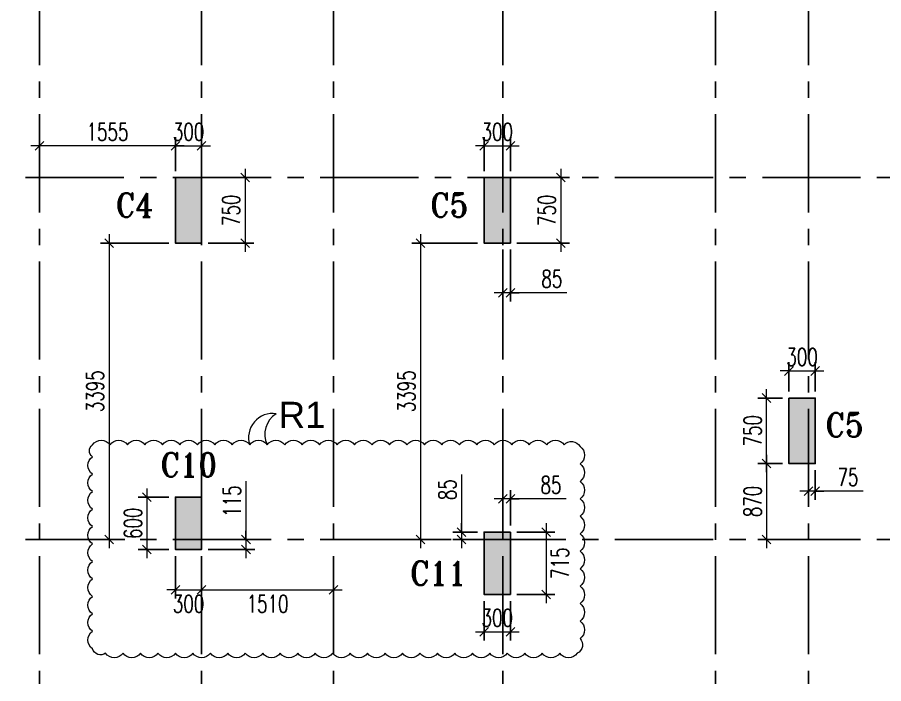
# Model space of a CAD drawing. Header units: millimetres. Extents: x 1363246 to 1691641, y -112430 to 78417.
# Drawn here: x 1368850 to 1378770, y -34446 to -26813 of the extents above; entities that cross this region are included whole.
import ezdxf

# ---------------------------------------------------------------- set-up
doc = ezdxf.new("R2010")
doc.units = ezdxf.units.MM
doc.header["$LTSCALE"] = 500
doc.header["$MEASUREMENT"] = 0
doc.header["$PDMODE"] = 34
for name, pattern in [('CONTINOUS', [0]), ('DASHDOT', [1, 0.5, -0.25, 0, -0.25]), ('Site$0$CENTER2', [1.125, 0.75, -0.125, 0.125, -0.125])]:
    doc.linetypes.add(name, pattern=pattern)
doc.layers.get('Defpoints').update_dxf_attribs({"lineweight": 0})
for name, color, linetype, lineweight in [('ARWO', 1, 'Continuous', 18), ('COL. NO.', 1, 'DASHDOT', 15), ('CUT OUT', 1, 'Continuous', 13), ('dim-M', 1, 'Continuous', 15), ('S - SUNK', 251, 'Continuous', 0), ('TEXT2MM', 3, 'Continuous', 18), ('TOWER COL HATCH', 253, 'Continuous', 20)]:
    doc.layers.add(name, color=color, linetype=linetype, lineweight=lineweight)
for name, color, linetype in [('GLASS', 5, 'Continuous'), ('GRID', 7, 'Continuous'), ('TOWER AREA COLUMN.', 6, 'Continuous')]:
    doc.layers.add(name, color=color, linetype=linetype)
doc.styles.add('2MM', font='romans.shx', dxfattribs={"width": 0.7})
doc.styles.add('3mm', font='arial.ttf')
doc.styles.add('ROMANT', font='romant__.ttf', dxfattribs={"width": 0.9, "height": 600})
doc.dimstyles.new('RAJESH', dxfattribs={"dimtxt": 200, "dimasz": 180, "dimexe": 100, "dimexo": 250, "dimgap": 50, "dimtad": 2, "dimdec": 0, "dimzin": 1, "dimdsep": 46, "dimtxsty": '2MM', "dimblk": 'OBLIQUE', "dimcen": 0, "dimdle": 100, "dimclrd": 1, "dimclre": 1, "dimclrt": 3, "dimadec": 0, "dimazin": 0, "dimtfac": 1, "dimtdec": 0, "dimtix": 1, "dimtmove": 2, "dimatfit": 3, "dimfxl": 0, "dimtolj": 1, "dimlwd": -1, "dimarcsym": 0})

# ---------------------------------------------------------------- blocks, each defined once
blk = doc.blocks.new('EEE')
at = {"layer": 'GRID', "color": 16, "linetype": 'Site$0$CENTER2', "ltscale": 3}
for points in [[(1369105.6, 258923.2), (1369105.6, 223711.9)], [(1370960.6, 258923.2), (1370960.6, 223711.9)], [(1372470.6, 258923.2), (1372470.6, 223711.9)], [(1374410.6, 258923.2), (1374410.6, 223711.9)], [(1376845.6, 258923.2), (1376845.6, 223711.9)], [(1377910.6, 258923.2), (1377910.6, 223711.9)], [(1363880.9, 229508.8), (1442964.5, 229508.8)], [(1363880.9, 225363.8), (1442964.5, 225363.8)]]:
    blk.add_lwpolyline(points, dxfattribs=at)
blk = doc.blocks.new('3tgra')
at = {"layer": 'TOWER COL HATCH'}
h = blk.add_hatch(color=253, dxfattribs=at)
h.dxf.hatch_style = 1
h.paths.add_polyline_path([(1370960.6, 68966.8), (1370660.6, 68966.8), (1370660.6, 68216.8), (1370960.6, 68216.8)])
h = blk.add_hatch(color=253, dxfattribs=at)
h.dxf.hatch_style = 1
h.paths.add_polyline_path([(1374495.6, 68966.8), (1374195.6, 68966.8), (1374195.6, 68216.8), (1374495.6, 68216.8)])
h = blk.add_hatch(color=253, dxfattribs=at)
h.dxf.hatch_style = 1
h.paths.add_polyline_path([(1377685.6, 66441.8), (1377985.6, 66441.8), (1377985.6, 65691.8), (1377685.6, 65691.8)])
h = blk.add_hatch(color=253, dxfattribs=at)
h.dxf.hatch_style = 1
h.paths.add_polyline_path([(1370960.6, 65306.8), (1370660.6, 65306.8), (1370660.6, 64706.8), (1370960.6, 64706.8)])
h = blk.add_hatch(color=253, dxfattribs=at)
h.dxf.hatch_style = 1
h.paths.add_polyline_path([(1374495.6, 64906.8), (1374195.6, 64906.8), (1374195.6, 64191.8), (1374495.6, 64191.8)])
at = {"layer": 'TOWER AREA COLUMN.', "color": 4}
for points in [[(1370960.6, 68966.8), (1370660.6, 68966.8), (1370660.6, 68216.8), (1370960.6, 68216.8)], [(1374495.6, 68966.8), (1374195.6, 68966.8), (1374195.6, 68216.8), (1374495.6, 68216.8)], [(1377685.6, 66441.8), (1377985.6, 66441.8), (1377985.6, 65691.8), (1377685.6, 65691.8)], [(1370960.6, 65306.8), (1370660.6, 65306.8), (1370660.6, 64706.8), (1370960.6, 64706.8)], [(1374495.6, 64906.8), (1374195.6, 64906.8), (1374195.6, 64191.8), (1374495.6, 64191.8)]]:
    blk.add_lwpolyline(points, close=True, dxfattribs=at)
blk = doc.blocks.new('_Oblique')
at = {"color": 0, "linetype": 'ByBlock', "lineweight": -2}
blk.add_line((-0.5, -0.5), (0.5, 0.5), dxfattribs=at)
blk = doc.blocks.new('*D417')
at = {"layer": 'Defpoints', "color": 0, "ltscale": 100, "transparency": 16777216}
for p in [(1370960.6, -28284.4), (1370660.6, -28648.7), (1370960.6, -28648.7)]:
    blk.add_point(p, dxfattribs=at)
at = {"layer": 'dim-M', "color": 1, "lineweight": -2, "ltscale": 100, "transparency": 16777216}
for p, q in [((1370660.6, -28573.7), (1370660.6, -28184.4)), ((1370960.6, -28573.7), (1370960.6, -28184.4))]:
    blk.add_line(p, q, dxfattribs=at)
at = {"layer": 'dim-M', "color": 1, "ltscale": 100, "transparency": 16777216}
for p, q in [((1370660.6, -28284.4), (1370560.6, -28284.4)), ((1370660.6, -28284.4), (1370960.6, -28284.4)), ((1370960.6, -28284.4), (1371060.6, -28284.4))]:
    blk.add_line(p, q, dxfattribs=at)
at = {"layer": 'dim-M', "color": 1, "ltscale": 100, "transparency": 16777216, "xscale": 100, "yscale": 100, "zscale": 100}
blk.add_blockref('_Oblique', (1370660.6, -28284.4), dxfattribs=at)
at = {"layer": 'dim-M', "color": 1, "ltscale": 100, "transparency": 16777216, "xscale": 100, "yscale": 100, "zscale": 100, "rotation": 180}
blk.add_blockref('_Oblique', (1370960.6, -28284.4), dxfattribs=at)
at = {"layer": 'dim-M', "color": 3, "ltscale": 100, "transparency": 16777216, "insert": (1370810.6, -28124.4), "char_height": 200, "attachment_point": 5, "style": '2MM'}
blk.add_mtext('\\A1;300', dxfattribs=at)
blk = doc.blocks.new('*D418')
at = {"layer": 'Defpoints', "color": 0, "ltscale": 100, "transparency": 16777216}
for p in [(1370960.6, -28648.7), (1370960.6, -29398.7), (1371459, -29398.7)]:
    blk.add_point(p, dxfattribs=at)
at = {"layer": 'dim-M', "color": 1, "ltscale": 100, "transparency": 16777216}
blk.add_line((1371459, -28548.7), (1371459, -29498.7), dxfattribs=at)
at = {"layer": 'dim-M', "color": 1, "lineweight": -2, "ltscale": 100, "transparency": 16777216}
for p, q in [((1371035.6, -28648.7), (1371559, -28648.7)), ((1371035.6, -29398.7), (1371559, -29398.7))]:
    blk.add_line(p, q, dxfattribs=at)
at = {"layer": 'dim-M', "color": 1, "ltscale": 100, "transparency": 16777216, "xscale": 100, "yscale": 100, "zscale": 100}
for p, rotation in [((1371459, -28648.7), 90), ((1371459, -29398.7), 270)]:
    blk.add_blockref('_Oblique', p, dxfattribs=dict(at, rotation=rotation))
at = {"layer": 'dim-M', "color": 3, "ltscale": 100, "transparency": 16777216, "insert": (1371299, -29023.7), "char_height": 200, "attachment_point": 5, "rotation": 90, "style": '2MM'}
blk.add_mtext('\\A1;750', dxfattribs=at)
blk = doc.blocks.new('*D403')
at = {"layer": 'Defpoints', "color": 0, "ltscale": 100, "transparency": 16777216}
for p in [(1369105.6, -28284.4), (1369105.6, -28549.4), (1370660.6, -28648.7)]:
    blk.add_point(p, dxfattribs=at)
at = {"layer": 'dim-M', "color": 1, "lineweight": -2, "ltscale": 100, "transparency": 16777216}
for p, q in [((1369105.6, -28474.4), (1369105.6, -28184.4)), ((1370660.6, -28573.7), (1370660.6, -28184.4))]:
    blk.add_line(p, q, dxfattribs=at)
at = {"layer": 'dim-M', "color": 1, "ltscale": 100, "transparency": 16777216}
blk.add_line((1370760.6, -28284.4), (1369005.6, -28284.4), dxfattribs=at)
at = {"layer": 'dim-M', "color": 1, "ltscale": 100, "transparency": 16777216, "xscale": 100, "yscale": 100, "zscale": 100, "rotation": 180}
blk.add_blockref('_Oblique', (1369105.6, -28284.4), dxfattribs=at)
at = {"layer": 'dim-M', "color": 1, "ltscale": 100, "transparency": 16777216, "xscale": 100, "yscale": 100, "zscale": 100}
blk.add_blockref('_Oblique', (1370660.6, -28284.4), dxfattribs=at)
at = {"layer": 'dim-M', "color": 3, "ltscale": 100, "transparency": 16777216, "insert": (1369883.1, -28124.4), "char_height": 200, "attachment_point": 5, "style": '2MM'}
blk.add_mtext('\\A1;1555', dxfattribs=at)
blk = doc.blocks.new('*D404')
at = {"layer": 'Defpoints', "color": 0, "ltscale": 100, "transparency": 16777216}
for p in [(1370660.6, -29398.7), (1369900.8, -32793.7), (1370155.1, -32793.7)]:
    blk.add_point(p, dxfattribs=at)
at = {"layer": 'dim-M', "color": 1, "ltscale": 100, "transparency": 16777216}
blk.add_line((1369900.8, -29298.7), (1369900.8, -32893.7), dxfattribs=at)
at = {"layer": 'dim-M', "color": 1, "lineweight": -2, "ltscale": 100, "transparency": 16777216}
for p, q in [((1370585.6, -29398.7), (1369800.8, -29398.7)), ((1370080.1, -32793.7), (1369800.8, -32793.7))]:
    blk.add_line(p, q, dxfattribs=at)
at = {"layer": 'dim-M', "color": 1, "ltscale": 100, "transparency": 16777216, "xscale": 100, "yscale": 100, "zscale": 100}
for p, rotation in [((1369900.8, -29398.7), 90), ((1369900.8, -32793.7), 270)]:
    blk.add_blockref('_Oblique', p, dxfattribs=dict(at, rotation=rotation))
at = {"layer": 'dim-M', "color": 3, "ltscale": 100, "transparency": 16777216, "insert": (1369740.8, -31096.2), "char_height": 200, "attachment_point": 5, "rotation": 90, "style": '2MM'}
blk.add_mtext('\\A1;3395', dxfattribs=at)
blk = doc.blocks.new('*D405')
at = {"layer": 'Defpoints', "color": 0, "ltscale": 100, "transparency": 16777216}
for p in [(1374495.6, -28284.4), (1374195.6, -28648.7), (1374495.6, -28648.7)]:
    blk.add_point(p, dxfattribs=at)
at = {"layer": 'dim-M', "color": 1, "lineweight": -2, "ltscale": 100, "transparency": 16777216}
for p, q in [((1374195.6, -28573.7), (1374195.6, -28184.4)), ((1374495.6, -28573.7), (1374495.6, -28184.4))]:
    blk.add_line(p, q, dxfattribs=at)
at = {"layer": 'dim-M', "color": 1, "ltscale": 100, "transparency": 16777216}
for p, q in [((1374195.6, -28284.4), (1374095.6, -28284.4)), ((1374195.6, -28284.4), (1374495.6, -28284.4)), ((1374495.6, -28284.4), (1374595.6, -28284.4))]:
    blk.add_line(p, q, dxfattribs=at)
at = {"layer": 'dim-M', "color": 1, "ltscale": 100, "transparency": 16777216, "xscale": 100, "yscale": 100, "zscale": 100}
blk.add_blockref('_Oblique', (1374195.6, -28284.4), dxfattribs=at)
at = {"layer": 'dim-M', "color": 1, "ltscale": 100, "transparency": 16777216, "xscale": 100, "yscale": 100, "zscale": 100, "rotation": 180}
blk.add_blockref('_Oblique', (1374495.6, -28284.4), dxfattribs=at)
at = {"layer": 'dim-M', "color": 3, "ltscale": 100, "transparency": 16777216, "insert": (1374345.6, -28124.4), "char_height": 200, "attachment_point": 5, "style": '2MM'}
blk.add_mtext('\\A1;300', dxfattribs=at)
blk = doc.blocks.new('*D406')
at = {"layer": 'Defpoints', "color": 0, "ltscale": 100, "transparency": 16777216}
for p in [(1374495.6, -28648.7), (1374495.6, -29398.7), (1375073.9, -29398.7)]:
    blk.add_point(p, dxfattribs=at)
at = {"layer": 'dim-M', "color": 1, "ltscale": 100, "transparency": 16777216}
blk.add_line((1375073.9, -28548.7), (1375073.9, -29498.7), dxfattribs=at)
at = {"layer": 'dim-M', "color": 1, "lineweight": -2, "ltscale": 100, "transparency": 16777216}
for p, q in [((1374570.6, -28648.7), (1375173.9, -28648.7)), ((1374570.6, -29398.7), (1375173.9, -29398.7))]:
    blk.add_line(p, q, dxfattribs=at)
at = {"layer": 'dim-M', "color": 1, "ltscale": 100, "transparency": 16777216, "xscale": 100, "yscale": 100, "zscale": 100}
for p, rotation in [((1375073.9, -28648.7), 90), ((1375073.9, -29398.7), 270)]:
    blk.add_blockref('_Oblique', p, dxfattribs=dict(at, rotation=rotation))
at = {"layer": 'dim-M', "color": 3, "ltscale": 100, "transparency": 16777216, "insert": (1374913.9, -29023.7), "char_height": 200, "attachment_point": 5, "rotation": 90, "style": '2MM'}
blk.add_mtext('\\A1;750', dxfattribs=at)
blk = doc.blocks.new('*D407')
at = {"layer": 'Defpoints', "color": 0, "ltscale": 100, "transparency": 16777216}
for p in [(1374195.6, -29398.7), (1373465.8, -32793.7), (1373720.1, -32793.7)]:
    blk.add_point(p, dxfattribs=at)
at = {"layer": 'dim-M', "color": 1, "ltscale": 100, "transparency": 16777216}
blk.add_line((1373465.8, -29298.7), (1373465.8, -32893.7), dxfattribs=at)
at = {"layer": 'dim-M', "color": 1, "lineweight": -2, "ltscale": 100, "transparency": 16777216}
for p, q in [((1374120.6, -29398.7), (1373365.8, -29398.7)), ((1373645.1, -32793.7), (1373365.8, -32793.7))]:
    blk.add_line(p, q, dxfattribs=at)
at = {"layer": 'dim-M', "color": 1, "ltscale": 100, "transparency": 16777216, "xscale": 100, "yscale": 100, "zscale": 100}
for p, rotation in [((1373465.8, -29398.7), 90), ((1373465.8, -32793.7), 270)]:
    blk.add_blockref('_Oblique', p, dxfattribs=dict(at, rotation=rotation))
at = {"layer": 'dim-M', "color": 3, "ltscale": 100, "transparency": 16777216, "insert": (1373305.8, -31096.2), "char_height": 200, "attachment_point": 5, "rotation": 90, "style": '2MM'}
blk.add_mtext('\\A1;3395', dxfattribs=at)
blk = doc.blocks.new('*D408')
at = {"layer": 'Defpoints', "color": 0, "ltscale": 100, "transparency": 16777216}
for p in [(1374410.6, -29398.7), (1374495.6, -29398.7), (1374410.6, -29969.2)]:
    blk.add_point(p, dxfattribs=at)
at = {"layer": 'dim-M', "color": 1, "lineweight": -2, "ltscale": 100, "transparency": 16777216}
for p, q in [((1374410.6, -29473.7), (1374410.6, -30069.2)), ((1374495.6, -29473.7), (1374495.6, -30069.2))]:
    blk.add_line(p, q, dxfattribs=at)
at = {"layer": 'dim-M', "color": 1, "ltscale": 100, "transparency": 16777216}
for p, q in [((1374410.6, -29969.2), (1374310.6, -29969.2)), ((1374495.6, -29969.2), (1374410.6, -29969.2)), ((1374495.6, -29969.2), (1374410.6, -29969.2)), ((1374495.6, -29969.2), (1374595.6, -29969.2)), ((1375143.8, -29969.2), (1374495.6, -29969.2))]:
    blk.add_line(p, q, dxfattribs=at)
at = {"layer": 'dim-M', "color": 1, "ltscale": 100, "transparency": 16777216, "xscale": 100, "yscale": 100, "zscale": 100}
blk.add_blockref('_Oblique', (1374410.6, -29969.2), dxfattribs=at)
at = {"layer": 'dim-M', "color": 1, "ltscale": 100, "transparency": 16777216, "xscale": 100, "yscale": 100, "zscale": 100, "rotation": 180}
blk.add_blockref('_Oblique', (1374495.6, -29969.2), dxfattribs=at)
at = {"layer": 'dim-M', "color": 3, "ltscale": 100, "transparency": 16777216, "insert": (1374970.5, -29809.2), "char_height": 200, "attachment_point": 5, "style": '2MM'}
blk.add_mtext('\\A1;85', dxfattribs=at)
blk = doc.blocks.new('*D310')
at = {"layer": 'Defpoints', "color": 0, "ltscale": 100, "transparency": 16777216}
for p in [(1370660.6, -32908.7), (1370960.6, -32908.7), (1370960.6, -33371.2)]:
    blk.add_point(p, dxfattribs=at)
at = {"layer": 'dim-M', "color": 1, "lineweight": -2, "ltscale": 100, "transparency": 16777216}
for p, q in [((1370660.6, -32983.7), (1370660.6, -33471.2)), ((1370960.6, -32983.7), (1370960.6, -33471.2))]:
    blk.add_line(p, q, dxfattribs=at)
at = {"layer": 'dim-M', "color": 1, "ltscale": 100, "transparency": 16777216}
for p, q in [((1370660.6, -33371.2), (1370560.6, -33371.2)), ((1370660.6, -33371.2), (1370960.6, -33371.2)), ((1370960.6, -33371.2), (1371060.6, -33371.2))]:
    blk.add_line(p, q, dxfattribs=at)
at = {"layer": 'dim-M', "color": 1, "ltscale": 100, "transparency": 16777216, "xscale": 100, "yscale": 100, "zscale": 100}
blk.add_blockref('_Oblique', (1370660.6, -33371.2), dxfattribs=at)
at = {"layer": 'dim-M', "color": 1, "ltscale": 100, "transparency": 16777216, "xscale": 100, "yscale": 100, "zscale": 100, "rotation": 180}
blk.add_blockref('_Oblique', (1370960.6, -33371.2), dxfattribs=at)
at = {"layer": 'dim-M', "color": 3, "ltscale": 100, "transparency": 16777216, "insert": (1370810.6, -33531.2), "char_height": 200, "attachment_point": 5, "style": '2MM'}
blk.add_mtext('\\A1;300', dxfattribs=at)
blk = doc.blocks.new('*D311')
at = {"layer": 'Defpoints', "color": 0, "ltscale": 100, "transparency": 16777216}
for p in [(1370660.6, -32308.7), (1370334.1, -32908.7), (1370660.6, -32908.7)]:
    blk.add_point(p, dxfattribs=at)
at = {"layer": 'dim-M', "color": 1, "ltscale": 100, "transparency": 16777216}
blk.add_line((1370334.1, -32208.7), (1370334.1, -33008.7), dxfattribs=at)
at = {"layer": 'dim-M', "color": 1, "lineweight": -2, "ltscale": 100, "transparency": 16777216}
for p, q in [((1370585.6, -32308.7), (1370234.1, -32308.7)), ((1370585.6, -32908.7), (1370234.1, -32908.7))]:
    blk.add_line(p, q, dxfattribs=at)
at = {"layer": 'dim-M', "color": 1, "ltscale": 100, "transparency": 16777216, "xscale": 100, "yscale": 100, "zscale": 100}
for p, rotation in [((1370334.1, -32308.7), 90), ((1370334.1, -32908.7), 270)]:
    blk.add_blockref('_Oblique', p, dxfattribs=dict(at, rotation=rotation))
at = {"layer": 'dim-M', "color": 3, "ltscale": 100, "transparency": 16777216, "insert": (1370174.1, -32608.7), "char_height": 200, "attachment_point": 5, "rotation": 90, "style": '2MM'}
blk.add_mtext('\\A1;600', dxfattribs=at)
blk = doc.blocks.new('*D312')
at = {"layer": 'Defpoints', "color": 0, "ltscale": 100, "transparency": 16777216}
for p in [(1370960.6, -32908.7), (1372470.6, -32908.7), (1372470.6, -33371.2)]:
    blk.add_point(p, dxfattribs=at)
at = {"layer": 'dim-M', "color": 1, "lineweight": -2, "ltscale": 100, "transparency": 16777216}
for p, q in [((1370960.6, -32983.7), (1370960.6, -33471.2)), ((1372470.6, -32983.7), (1372470.6, -33471.2))]:
    blk.add_line(p, q, dxfattribs=at)
at = {"layer": 'dim-M', "color": 1, "ltscale": 100, "transparency": 16777216}
blk.add_line((1370860.6, -33371.2), (1372570.6, -33371.2), dxfattribs=at)
at = {"layer": 'dim-M', "color": 1, "ltscale": 100, "transparency": 16777216, "xscale": 100, "yscale": 100, "zscale": 100, "rotation": 180}
blk.add_blockref('_Oblique', (1370960.6, -33371.2), dxfattribs=at)
at = {"layer": 'dim-M', "color": 1, "ltscale": 100, "transparency": 16777216, "xscale": 100, "yscale": 100, "zscale": 100}
blk.add_blockref('_Oblique', (1372470.6, -33371.2), dxfattribs=at)
at = {"layer": 'dim-M', "color": 3, "ltscale": 100, "transparency": 16777216, "insert": (1371715.6, -33531.2), "char_height": 200, "attachment_point": 5, "style": '2MM'}
blk.add_mtext('\\A1;1510', dxfattribs=at)
blk = doc.blocks.new('*D313')
at = {"layer": 'Defpoints', "color": 0, "ltscale": 100, "transparency": 16777216}
for p in [(1370960.6, -32793.7), (1370960.6, -32908.7), (1371468.4, -32908.7)]:
    blk.add_point(p, dxfattribs=at)
at = {"layer": 'dim-M', "color": 1, "ltscale": 100, "transparency": 16777216}
for p, q in [((1371468.4, -32125.5), (1371468.4, -32793.7)), ((1371468.4, -32793.7), (1371468.4, -32693.7)), ((1371468.4, -32793.7), (1371468.4, -32908.7)), ((1371468.4, -32793.7), (1371468.4, -32908.7)), ((1371468.4, -32908.7), (1371468.4, -33008.7))]:
    blk.add_line(p, q, dxfattribs=at)
at = {"layer": 'dim-M', "color": 1, "lineweight": -2, "ltscale": 100, "transparency": 16777216}
for p, q in [((1371035.6, -32793.7), (1371568.4, -32793.7)), ((1371035.6, -32908.7), (1371568.4, -32908.7))]:
    blk.add_line(p, q, dxfattribs=at)
at = {"layer": 'dim-M', "color": 1, "ltscale": 100, "transparency": 16777216, "xscale": 100, "yscale": 100, "zscale": 100}
for p, rotation in [((1371468.4, -32793.7), 270), ((1371468.4, -32908.7), 90)]:
    blk.add_blockref('_Oblique', p, dxfattribs=dict(at, rotation=rotation))
at = {"layer": 'dim-M', "color": 3, "ltscale": 100, "transparency": 16777216, "insert": (1371308.4, -32355.5), "char_height": 200, "attachment_point": 5, "rotation": 90, "style": '2MM'}
blk.add_mtext('\\A1;115', dxfattribs=at)
blk = doc.blocks.new('*D314')
at = {"layer": 'Defpoints', "color": 0, "ltscale": 100, "transparency": 16777216}
for p in [(1374195.6, -33423.7), (1374495.6, -33423.7), (1374495.6, -33850.8)]:
    blk.add_point(p, dxfattribs=at)
at = {"layer": 'dim-M', "color": 1, "lineweight": -2, "ltscale": 100, "transparency": 16777216}
for p, q in [((1374195.6, -33498.7), (1374195.6, -33950.8)), ((1374495.6, -33498.7), (1374495.6, -33950.8))]:
    blk.add_line(p, q, dxfattribs=at)
at = {"layer": 'dim-M', "color": 1, "ltscale": 100, "transparency": 16777216}
blk.add_line((1374095.6, -33850.8), (1374595.6, -33850.8), dxfattribs=at)
at = {"layer": 'dim-M', "color": 1, "ltscale": 100, "transparency": 16777216, "xscale": 100, "yscale": 100, "zscale": 100, "rotation": 180}
blk.add_blockref('_Oblique', (1374195.6, -33850.8), dxfattribs=at)
at = {"layer": 'dim-M', "color": 1, "ltscale": 100, "transparency": 16777216, "xscale": 100, "yscale": 100, "zscale": 100}
blk.add_blockref('_Oblique', (1374495.6, -33850.8), dxfattribs=at)
at = {"layer": 'dim-M', "color": 3, "ltscale": 100, "transparency": 16777216, "insert": (1374345.6, -33690.8), "char_height": 200, "attachment_point": 5, "style": '2MM'}
blk.add_mtext('\\A1;300', dxfattribs=at)
blk = doc.blocks.new('*D315')
at = {"layer": 'Defpoints', "color": 0, "ltscale": 100, "transparency": 16777216}
for p in [(1374495.6, -32708.7), (1374495.6, -33423.7), (1374904.2, -33423.7)]:
    blk.add_point(p, dxfattribs=at)
at = {"layer": 'dim-M', "color": 1, "ltscale": 100, "transparency": 16777216}
blk.add_line((1374904.2, -32608.7), (1374904.2, -33523.7), dxfattribs=at)
at = {"layer": 'dim-M', "color": 1, "lineweight": -2, "ltscale": 100, "transparency": 16777216}
for p, q in [((1374570.6, -32708.7), (1375004.2, -32708.7)), ((1374570.6, -33423.7), (1375004.2, -33423.7))]:
    blk.add_line(p, q, dxfattribs=at)
at = {"layer": 'dim-M', "color": 1, "ltscale": 100, "transparency": 16777216, "xscale": 100, "yscale": 100, "zscale": 100}
for p, rotation in [((1374904.2, -32708.7), 90), ((1374904.2, -33423.7), 270)]:
    blk.add_blockref('_Oblique', p, dxfattribs=dict(at, rotation=rotation))
at = {"layer": 'dim-M', "color": 3, "ltscale": 100, "transparency": 16777216, "insert": (1375064.2, -33066.2), "char_height": 200, "attachment_point": 5, "rotation": 90, "style": '2MM'}
blk.add_mtext('\\A1;715', dxfattribs=at)
blk = doc.blocks.new('*D316')
at = {"layer": 'Defpoints', "color": 0, "ltscale": 100, "transparency": 16777216}
for p in [(1374410.6, -32329.2), (1374410.6, -32708.7), (1374495.6, -32708.7)]:
    blk.add_point(p, dxfattribs=at)
at = {"layer": 'dim-M', "color": 1, "lineweight": -2, "ltscale": 100, "transparency": 16777216}
for p, q in [((1374410.6, -32633.7), (1374410.6, -32229.2)), ((1374495.6, -32633.7), (1374495.6, -32229.2))]:
    blk.add_line(p, q, dxfattribs=at)
at = {"layer": 'dim-M', "color": 1, "ltscale": 100, "transparency": 16777216}
for p, q in [((1374410.6, -32329.2), (1374310.6, -32329.2)), ((1374495.6, -32329.2), (1374410.6, -32329.2)), ((1374495.6, -32329.2), (1374410.6, -32329.2)), ((1374495.6, -32329.2), (1374595.6, -32329.2)), ((1375134, -32329.2), (1374495.6, -32329.2))]:
    blk.add_line(p, q, dxfattribs=at)
at = {"layer": 'dim-M', "color": 1, "ltscale": 100, "transparency": 16777216, "xscale": 100, "yscale": 100, "zscale": 100}
blk.add_blockref('_Oblique', (1374410.6, -32329.2), dxfattribs=at)
at = {"layer": 'dim-M', "color": 1, "ltscale": 100, "transparency": 16777216, "xscale": 100, "yscale": 100, "zscale": 100, "rotation": 180}
blk.add_blockref('_Oblique', (1374495.6, -32329.2), dxfattribs=at)
at = {"layer": 'dim-M', "color": 3, "ltscale": 100, "transparency": 16777216, "insert": (1374960.6, -32169.2), "char_height": 200, "attachment_point": 5, "style": '2MM'}
blk.add_mtext('\\A1;85', dxfattribs=at)
blk = doc.blocks.new('*D317')
at = {"layer": 'Defpoints', "color": 0, "ltscale": 100, "transparency": 16777216}
for p in [(1374195.6, -32708.7), (1373936.5, -32793.7), (1374195.6, -32793.7)]:
    blk.add_point(p, dxfattribs=at)
at = {"layer": 'dim-M', "color": 1, "ltscale": 100, "transparency": 16777216}
for p, q in [((1373936.5, -32050.9), (1373936.5, -32708.7)), ((1373936.5, -32708.7), (1373936.5, -32608.7)), ((1373936.5, -32708.7), (1373936.5, -32793.7)), ((1373936.5, -32708.7), (1373936.5, -32793.7)), ((1373936.5, -32793.7), (1373936.5, -32893.7))]:
    blk.add_line(p, q, dxfattribs=at)
at = {"layer": 'dim-M', "color": 1, "lineweight": -2, "ltscale": 100, "transparency": 16777216}
for p, q in [((1374120.6, -32708.7), (1373836.5, -32708.7)), ((1374120.6, -32793.7), (1373836.5, -32793.7))]:
    blk.add_line(p, q, dxfattribs=at)
at = {"layer": 'dim-M', "color": 1, "ltscale": 100, "transparency": 16777216, "xscale": 100, "yscale": 100, "zscale": 100}
for p, rotation in [((1373936.5, -32708.7), 270), ((1373936.5, -32793.7), 90)]:
    blk.add_blockref('_Oblique', p, dxfattribs=dict(at, rotation=rotation))
at = {"layer": 'dim-M', "color": 3, "ltscale": 100, "transparency": 16777216, "insert": (1373776.5, -32224.2), "char_height": 200, "attachment_point": 5, "rotation": 90, "style": '2MM'}
blk.add_mtext('\\A1;85', dxfattribs=at)
blk = doc.blocks.new('*D318')
at = {"layer": 'Defpoints', "color": 0, "ltscale": 100, "transparency": 16777216}
for p in [(1377985.6, -30864), (1377685.6, -31173.7), (1377985.6, -31173.7)]:
    blk.add_point(p, dxfattribs=at)
at = {"layer": 'dim-M', "color": 1, "lineweight": -2, "ltscale": 100, "transparency": 16777216}
for p, q in [((1377685.6, -31098.7), (1377685.6, -30764)), ((1377985.6, -31098.7), (1377985.6, -30764))]:
    blk.add_line(p, q, dxfattribs=at)
at = {"layer": 'dim-M', "color": 1, "ltscale": 100, "transparency": 16777216}
for p, q in [((1377685.6, -30864), (1377585.6, -30864)), ((1377685.6, -30864), (1377985.6, -30864)), ((1377985.6, -30864), (1378085.6, -30864))]:
    blk.add_line(p, q, dxfattribs=at)
at = {"layer": 'dim-M', "color": 1, "ltscale": 100, "transparency": 16777216, "xscale": 100, "yscale": 100, "zscale": 100}
blk.add_blockref('_Oblique', (1377685.6, -30864), dxfattribs=at)
at = {"layer": 'dim-M', "color": 1, "ltscale": 100, "transparency": 16777216, "xscale": 100, "yscale": 100, "zscale": 100, "rotation": 180}
blk.add_blockref('_Oblique', (1377985.6, -30864), dxfattribs=at)
at = {"layer": 'dim-M', "color": 3, "ltscale": 100, "transparency": 16777216, "insert": (1377835.6, -30704), "char_height": 200, "attachment_point": 5, "style": '2MM'}
blk.add_mtext('\\A1;300', dxfattribs=at)
blk = doc.blocks.new('*D319')
at = {"layer": 'Defpoints', "color": 0, "ltscale": 100, "transparency": 16777216}
for p in [(1377429.3, -31173.7), (1377685.6, -31173.7), (1377685.6, -31923.7)]:
    blk.add_point(p, dxfattribs=at)
at = {"layer": 'dim-M', "color": 1, "ltscale": 100, "transparency": 16777216}
blk.add_line((1377429.3, -32023.7), (1377429.3, -31073.7), dxfattribs=at)
at = {"layer": 'dim-M', "color": 1, "lineweight": -2, "ltscale": 100, "transparency": 16777216}
for p, q in [((1377610.6, -31173.7), (1377329.3, -31173.7)), ((1377610.6, -31923.7), (1377329.3, -31923.7))]:
    blk.add_line(p, q, dxfattribs=at)
at = {"layer": 'dim-M', "color": 1, "ltscale": 100, "transparency": 16777216, "xscale": 100, "yscale": 100, "zscale": 100}
for p, rotation in [((1377429.3, -31173.7), 90), ((1377429.3, -31923.7), 270)]:
    blk.add_blockref('_Oblique', p, dxfattribs=dict(at, rotation=rotation))
at = {"layer": 'dim-M', "color": 3, "ltscale": 100, "transparency": 16777216, "insert": (1377269.3, -31548.7), "char_height": 200, "attachment_point": 5, "rotation": 90, "style": '2MM'}
blk.add_mtext('\\A1;750', dxfattribs=at)
blk = doc.blocks.new('*D320')
at = {"layer": 'Defpoints', "color": 0, "ltscale": 100, "transparency": 16777216}
for p in [(1377685.6, -31923.7), (1377429.3, -32793.7), (1377685.6, -32793.7)]:
    blk.add_point(p, dxfattribs=at)
at = {"layer": 'dim-M', "color": 1, "ltscale": 100, "transparency": 16777216}
blk.add_line((1377429.3, -31823.7), (1377429.3, -32893.7), dxfattribs=at)
at = {"layer": 'dim-M', "color": 1, "lineweight": -2, "ltscale": 100, "transparency": 16777216}
for p, q in [((1377610.6, -31923.7), (1377329.3, -31923.7)), ((1377610.6, -32793.7), (1377329.3, -32793.7))]:
    blk.add_line(p, q, dxfattribs=at)
at = {"layer": 'dim-M', "color": 1, "ltscale": 100, "transparency": 16777216, "xscale": 100, "yscale": 100, "zscale": 100}
for p, rotation in [((1377429.3, -31923.7), 90), ((1377429.3, -32793.7), 270)]:
    blk.add_blockref('_Oblique', p, dxfattribs=dict(at, rotation=rotation))
at = {"layer": 'dim-M', "color": 3, "ltscale": 100, "transparency": 16777216, "insert": (1377269.3, -32358.7), "char_height": 200, "attachment_point": 5, "rotation": 90, "style": '2MM'}
blk.add_mtext('\\A1;870', dxfattribs=at)
blk = doc.blocks.new('*D321')
at = {"layer": 'Defpoints', "color": 0, "ltscale": 100, "transparency": 16777216}
for p in [(1377910.6, -31923.7), (1377985.6, -31923.7), (1377910.6, -32241)]:
    blk.add_point(p, dxfattribs=at)
at = {"layer": 'dim-M', "color": 1, "lineweight": -2, "ltscale": 100, "transparency": 16777216}
for p, q in [((1377910.6, -31998.7), (1377910.6, -32341)), ((1377985.6, -31998.7), (1377985.6, -32341))]:
    blk.add_line(p, q, dxfattribs=at)
at = {"layer": 'dim-M', "color": 1, "ltscale": 100, "transparency": 16777216}
for p, q in [((1377910.6, -32241), (1377810.6, -32241)), ((1377985.6, -32241), (1377910.6, -32241)), ((1377985.6, -32241), (1377910.6, -32241)), ((1377985.6, -32241), (1378085.6, -32241)), ((1378534.1, -32241), (1377985.6, -32241))]:
    blk.add_line(p, q, dxfattribs=at)
at = {"layer": 'dim-M', "color": 1, "ltscale": 100, "transparency": 16777216, "xscale": 100, "yscale": 100, "zscale": 100}
blk.add_blockref('_Oblique', (1377910.6, -32241), dxfattribs=at)
at = {"layer": 'dim-M', "color": 1, "ltscale": 100, "transparency": 16777216, "xscale": 100, "yscale": 100, "zscale": 100, "rotation": 180}
blk.add_blockref('_Oblique', (1377985.6, -32241), dxfattribs=at)
at = {"layer": 'dim-M', "color": 3, "ltscale": 100, "transparency": 16777216, "insert": (1378360.8, -32081), "char_height": 200, "attachment_point": 5, "style": '2MM'}
blk.add_mtext('\\A1;75', dxfattribs=at)

msp = doc.modelspace()

# ---------------------------------------------------------------- linework, layer by layer
at = {"layer": 'ARWO', "color": 1}
msp.add_lwpolyline([(1369711.5, -31709.9, -0.520567), (1369911.5, -31709.9, -0.520567), (1370111.5, -31709.9, -0.520567), (1370311.5, -31709.9, -0.520567), (1370511.5, -31709.9, -0.520567), (1370711.5, -31709.9, -0.520567), (1370911.5, -31709.9, -0.520567), (1371111.5, -31709.9, -0.520567), (1371311.5, -31709.9, -0.520567), (1371511.5, -31709.9, -0.520567), (1371711.5, -31709.9, -0.520567), (1371911.5, -31709.9, -0.520567), (1372111.5, -31709.9, -0.520567), (1372311.5, -31709.9, -0.520567), (1372511.5, -31709.9, -0.520567), (1372711.5, -31709.9, -0.520567), (1372911.5, -31709.9, -0.520567), (1373111.5, -31709.9, -0.520567), (1373311.5, -31709.9, -0.520567), (1373511.5, -31709.9, -0.520567), (1373711.5, -31709.9, -0.520567), (1373911.5, -31709.9, -0.520567), (1374111.5, -31709.9, -0.520567), (1374311.5, -31709.9, -0.520567), (1374511.5, -31709.9, -0.520567), (1374711.5, -31709.9, -0.520567), (1374911.5, -31709.9, -0.520567), (1375111.5, -31709.9, -0.520567), (1375292.9, -31728.4, -0.520567), (1375292.9, -31928.4, -0.520567), (1375292.9, -32128.4, -0.520567), (1375292.9, -32328.4, -0.520567), (1375292.9, -32528.4, -0.520567), (1375292.9, -32728.4, -0.520567), (1375292.9, -32928.4, -0.520567), (1375292.9, -33128.4, -0.520567), (1375292.9, -33328.4, -0.520567), (1375292.9, -33528.4, -0.520567), (1375292.9, -33728.4, -0.520567), (1375292.9, -33928.4, -0.520567), (1375260.8, -34096.2, -0.520567), (1375060.8, -34096.2, -0.520567), (1374860.8, -34096.2, -0.520567), (1374660.8, -34096.2, -0.520567), (1374460.8, -34096.2, -0.520567), (1374260.8, -34096.2, -0.520567), (1374060.8, -34096.2, -0.520567), (1373860.8, -34096.2, -0.520567), (1373660.8, -34096.2, -0.520567), (1373460.8, -34096.2, -0.520567), (1373260.8, -34096.2, -0.520567), (1373060.8, -34096.2, -0.520567), (1372860.8, -34096.2, -0.520567), (1372660.8, -34096.2, -0.520567), (1372460.8, -34096.2, -0.520567), (1372260.8, -34096.2, -0.520567), (1372060.8, -34096.2, -0.520567), (1371860.8, -34096.2, -0.520567), (1371660.8, -34096.2, -0.520567), (1371460.8, -34096.2, -0.520567), (1371260.8, -34096.2, -0.520567), (1371060.8, -34096.2, -0.520567), (1370860.8, -34096.2, -0.520567), (1370660.8, -34096.2, -0.520567), (1370460.8, -34096.2, -0.520567), (1370260.8, -34096.2, -0.520567), (1370060.8, -34096.2, -0.520567), (1369860.8, -34096.2, -0.520567), (1369711.5, -34045.5, -0.520567), (1369711.5, -33845.5, -0.520567), (1369711.5, -33645.5, -0.520567), (1369711.5, -33445.5, -0.520567), (1369711.5, -33245.5, -0.520567), (1369711.5, -33045.5, -0.520567), (1369711.5, -32845.5, -0.520567), (1369711.5, -32645.5, -0.520567), (1369711.5, -32445.5, -0.520567), (1369711.5, -32245.5, -0.520567), (1369711.5, -32045.5, -0.520567), (1369711.5, -31845.5, -0.520567)], format="xyb", close=True, dxfattribs=at)
at = {"layer": 'S - SUNK', "color": 1, "ltscale": 10}
for centre, radius, start, end in [((1371773.6, -31625.9), 275.2, 81.3767, 197.76192), ((1371963, -31589.9), 278.7, 122.11253, 205.50871)]:
    msp.add_arc(centre, radius, start, end, dxfattribs=at)

# ---------------------------------------------------------------- block references
at = {"layer": 'CUT OUT', "color": 4}
msp.add_blockref('3tgra', (0, -97615.5), dxfattribs=at)
at = {"layer": 'GLASS', "color": 4}
msp.add_blockref('EEE', (0, -258157.5), dxfattribs=at)

# ---------------------------------------------------------------- texts
at = {"layer": 'COL. NO.', "color": 4, "linetype": 'CONTINOUS', "style": 'ROMANT', "width": 0.9}
for s, p in [('C4', (1369978.1, -29100.6, 0)), ('C5', (1373578.1, -29100.6, 0)), ('C5', (1378104.4, -31619.5, 0)), ('C10', (1370489.4, -32075.2, 0)), ('C11', (1373347.1, -33317.2, 0))]:
    msp.add_text(s, height=275, dxfattribs=at).set_placement(p)
at = {"layer": 'TEXT2MM', "color": 1, "linetype": 'Continuous', "style": '3mm'}
msp.add_text('R1', height=300, dxfattribs=at).set_placement((1371843.5, -31517, 0))

# ---------------------------------------------------------------- dimensions: what is measured, and where the dimension line sits
at = {"layer": 'dim-M', "ltscale": 100}
for base, p1, p2, picture, middle in [((1369105.6, -28284.4), (1370660.6, -28648.7), (1369105.6, -28549.4), '*D403', (1369883.1, -28124.4)), ((1370960.6, -28284.4), (1370660.6, -28648.7), (1370960.6, -28648.7), '*D417', (1370810.6, -28124.4)), ((1374495.6, -28284.4), (1374195.6, -28648.7), (1374495.6, -28648.7), '*D405', (1374345.6, -28124.4)), ((1377985.6, -30864), (1377685.6, -31173.7), (1377985.6, -31173.7), '*D318', (1377835.6, -30704)), ((1370960.6, -33371.2), (1370660.6, -32908.7), (1370960.6, -32908.7), '*D310', (1370810.6, -33531.2)), ((1372470.6, -33371.2), (1370960.6, -32908.7), (1372470.6, -32908.7), '*D312', (1371715.6, -33531.2))]:
    dim = msp.add_linear_dim(base=base, p1=p1, p2=p2, dimstyle='RAJESH', override={"dimasz": 100, "dimexo": 75, "dimgap": 60, "dimtmove": 1}, dxfattribs=at)
    dim.commit()
    dim.dimension.update_dxf_attribs({"geometry": picture, "text_midpoint": middle})
for base, p1, p2, picture, middle in [((1371459, -29398.7), (1370960.6, -28648.7), (1370960.6, -29398.7), '*D418', (1371459, -29023.7)), ((1375073.9, -29398.7), (1374495.6, -28648.7), (1374495.6, -29398.7), '*D406', (1375073.9, -29023.7)), ((1371468.4, -32908.7), (1370960.6, -32793.7), (1370960.6, -32908.7), '*D313', (1371581.8, -32355.5)), ((1373936.5, -32793.7), (1374195.6, -32708.7), (1374195.6, -32793.7), '*D317', (1374022, -32224.2))]:
    dim = msp.add_linear_dim(base=base, p1=p1, p2=p2, angle=90, dimstyle='RAJESH', override={"dimasz": 100, "dimexo": 75, "dimgap": 60, "dimtmove": 1}, dxfattribs=at)
    dim.commit()
    dim.dimension.update_dxf_attribs({"geometry": picture, "text_midpoint": middle, "dimtype": 160})
for base, p1, p2, picture, middle in [((1369900.8, -32793.7), (1370660.6, -29398.7), (1370155.1, -32793.7), '*D404', (1369740.8, -31096.2)), ((1373465.8, -32793.7), (1374195.6, -29398.7), (1373720.1, -32793.7), '*D407', (1373305.8, -31096.2)), ((1377429.3, -31173.7), (1377685.6, -31923.7), (1377685.6, -31173.7), '*D319', (1377269.3, -31548.7)), ((1377429.3, -32793.7), (1377685.6, -31923.7), (1377685.6, -32793.7), '*D320', (1377269.3, -32358.7)), ((1370334.1, -32908.7), (1370660.6, -32308.7), (1370660.6, -32908.7), '*D311', (1370174.1, -32608.7)), ((1374904.2, -33423.7), (1374495.6, -32708.7), (1374495.6, -33423.7), '*D315', (1375064.2, -33066.2))]:
    dim = msp.add_linear_dim(base=base, p1=p1, p2=p2, angle=90, dimstyle='RAJESH', override={"dimasz": 100, "dimexo": 75, "dimgap": 60, "dimtmove": 1}, dxfattribs=at)
    dim.commit()
    dim.dimension.update_dxf_attribs({"geometry": picture, "text_midpoint": middle})
for base, p1, p2, picture, middle in [((1374410.6, -29969.2), (1374495.6, -29398.7), (1374410.6, -29398.7), '*D408', (1374970.5, -29996.8)), ((1377910.6, -32241), (1377985.6, -31923.7), (1377910.6, -31923.7), '*D321', (1378360.8, -32321.5)), ((1374410.6, -32329.2), (1374495.6, -32708.7), (1374410.6, -32708.7), '*D316', (1374960.6, -32387)), ((1374495.6, -33850.8), (1374195.6, -33423.7), (1374495.6, -33423.7), '*D314', (1374345.6, -33850.8))]:
    dim = msp.add_linear_dim(base=base, p1=p1, p2=p2, dimstyle='RAJESH', override={"dimasz": 100, "dimexo": 75, "dimgap": 60, "dimtmove": 1}, dxfattribs=at)
    dim.commit()
    dim.dimension.update_dxf_attribs({"geometry": picture, "text_midpoint": middle, "dimtype": 160})

doc.saveas('drawing.dxf')
